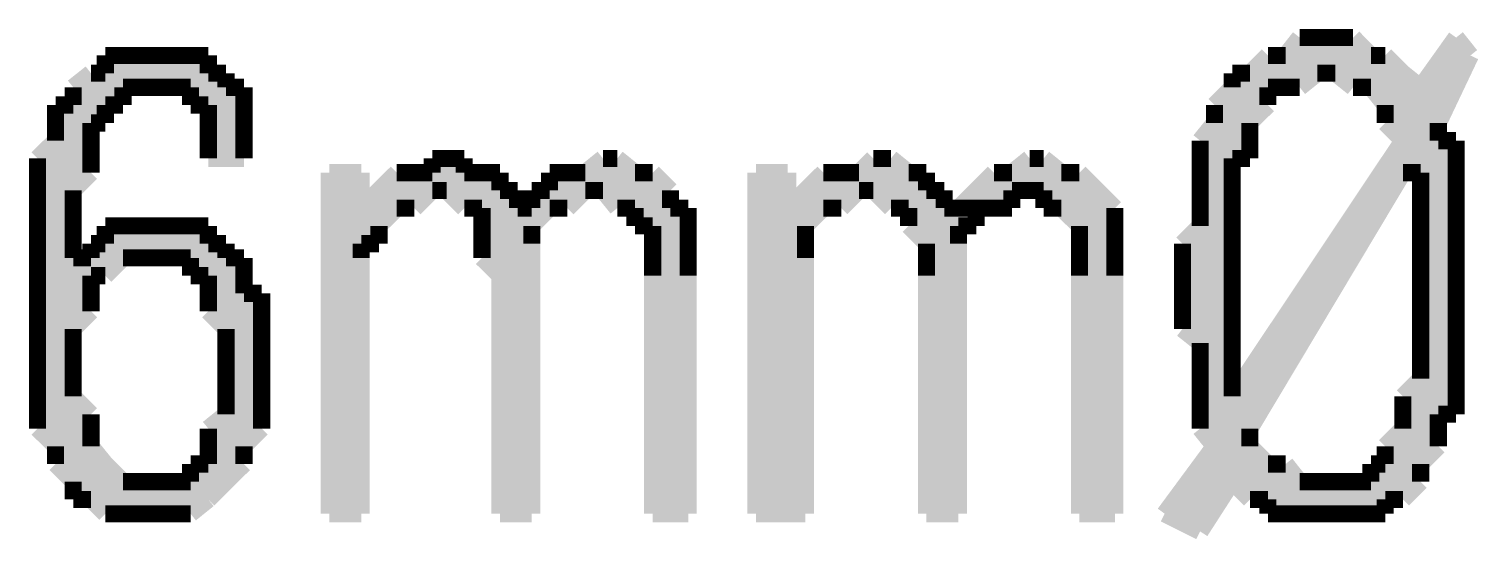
# Model space of a CAD drawing. Header units: millimetres. Extents: x 5 to 350, y 3 to 213.
# Drawn here: x 84.54 to 91.73, y 124.08 to 126.62 of the extents above; entities that cross this region are included whole.
import ezdxf

# ---------------------------------------------------------------- set-up
doc = ezdxf.new("R2010")
doc.units = ezdxf.units.MM
doc.layers.add('H', color=251, linetype='Continuous')
doc.layers.add('P', color=255, linetype='Continuous')

msp = doc.modelspace()

# ---------------------------------------------------------------- hatches: boundary and pattern name
at = {"layer": 'H', "linetype": 'Continuous'}
for points in [[(90.346, 124.125), (90.17, 124.213), (90.417, 124.548), (90.346, 124.636), (90.346, 124.707), (90.505, 124.795), (91.352, 126.065), (91.264, 126.153), (91.264, 126.242), (91.44, 126.33), (91.616, 126.577), (91.687, 126.488), (91.528, 126.153), (91.528, 126.065), (91.616, 126.065), (91.616, 125.977), (91.352, 125.906), (90.593, 124.636), (90.593, 124.548), (90.682, 124.46), (90.77, 124.46), (90.505, 124.372), (90.346, 124.125)], [(90.346, 124.707), (90.346, 125.06), (90.258, 125.13), (90.258, 125.554), (90.346, 125.642), (90.346, 126.065), (90.417, 126.153), (90.417, 126.242), (90.505, 126.33), (90.505, 126.4), (90.593, 126.4), (90.682, 126.488), (90.77, 126.488), (90.84, 126.577), (91.105, 126.577), (91.193, 126.488), (91.264, 126.488), (91.352, 126.4), (90.928, 126.4), (90.84, 126.33), (90.682, 126.33), (90.682, 126.242), (90.593, 126.153), (90.593, 125.977), (90.505, 125.977), (90.505, 124.795), (90.346, 124.707)], [(85.425, 125.977), (85.425, 126.242), (85.337, 126.242), (85.337, 126.33), (85.178, 126.33), (84.843, 126.4), (84.914, 126.4), (84.914, 126.488), (85.425, 126.488), (85.425, 126.4), (85.513, 126.4), (85.513, 126.33), (85.602, 126.33), (85.602, 125.977), (85.425, 125.977)], [(84.914, 124.213), (84.843, 124.284), (84.755, 124.284), (84.755, 124.372), (84.667, 124.46), (84.667, 124.548), (84.578, 124.636), (84.578, 125.977), (84.667, 126.065), (84.667, 126.242), (84.755, 126.242), (84.755, 126.33), (84.843, 126.4), (85.178, 126.33), (85.002, 126.33), (85.002, 126.242), (84.914, 126.242), (84.914, 126.153), (84.843, 126.153), (84.843, 125.906), (84.755, 125.818), (84.755, 125.483), (84.914, 125.395), (84.843, 125.395), (84.843, 125.218), (84.755, 125.13), (84.755, 124.795), (84.843, 124.707), (84.843, 124.548), (85.002, 124.372), (85.513, 124.372), (85.337, 124.213), (84.914, 124.213)], [(91.264, 126.242), (91.193, 126.33), (91.105, 126.33), (91.017, 126.4), (91.352, 126.4), (91.44, 126.33), (91.264, 126.242)], [(86.184, 125.73), (86.36, 125.906), (86.536, 125.906), (86.536, 125.977), (86.695, 125.977), (86.695, 125.906), (86.872, 125.906), (86.872, 125.818), (86.536, 125.818), (86.448, 125.73), (86.184, 125.73)], [(87.63, 124.213), (87.63, 125.642), (87.542, 125.642), (87.542, 125.73), (87.454, 125.73), (87.383, 125.818), (87.118, 125.818), (87.118, 125.906), (87.295, 125.906), (87.383, 125.977), (87.454, 125.977), (87.542, 125.906), (87.63, 125.906), (87.718, 125.818), (87.718, 125.73), (87.806, 125.73), (87.806, 124.213), (87.63, 124.213)], [(88.3, 125.73), (88.477, 125.906), (88.653, 125.906), (88.724, 125.977), (88.812, 125.977), (88.9, 125.906), (88.988, 125.906), (88.988, 125.818), (88.653, 125.818), (88.565, 125.73), (88.3, 125.73)], [(89.747, 124.213), (89.747, 125.642), (89.658, 125.73), (89.57, 125.73), (89.57, 125.818), (89.235, 125.818), (89.323, 125.906), (89.412, 125.906), (89.5, 125.977), (89.57, 125.977), (89.658, 125.906), (89.747, 125.906), (89.923, 125.73), (89.923, 124.213), (89.747, 124.213)], [(90.682, 124.213), (90.682, 124.284), (90.593, 124.284), (90.505, 124.372), (91.193, 124.372), (91.193, 124.46), (91.264, 124.46), (91.264, 124.548), (91.352, 124.636), (91.352, 124.795), (91.44, 124.883), (91.44, 125.906), (91.352, 125.906), (91.616, 125.977), (91.616, 124.707), (91.528, 124.707), (91.528, 124.548), (91.44, 124.46), (91.44, 124.372), (91.352, 124.284), (91.264, 124.284), (91.264, 124.213), (90.682, 124.213)], [(86.025, 124.213), (86.025, 125.906), (86.184, 125.906), (86.184, 125.73), (86.36, 125.73), (86.272, 125.642), (86.272, 125.554), (86.184, 125.554), (86.184, 124.213), (86.025, 124.213)], [(88.142, 124.213), (88.142, 125.906), (88.3, 125.906), (88.3, 125.73), (88.477, 125.73), (88.388, 125.642), (88.388, 124.213), (88.142, 124.213)], [(86.872, 124.213), (86.872, 125.395), (86.783, 125.483), (86.783, 125.73), (86.695, 125.73), (86.607, 125.818), (86.96, 125.818), (86.96, 125.73), (87.118, 125.73), (87.03, 125.642), (87.03, 124.213), (86.872, 124.213)], [(87.03, 125.73), (87.03, 125.818), (87.295, 125.818), (87.207, 125.73), (87.03, 125.73)], [(88.988, 124.213), (88.988, 125.554), (88.9, 125.642), (88.9, 125.73), (88.812, 125.73), (88.724, 125.818), (89.076, 125.818), (89.076, 125.73), (89.235, 125.73), (89.235, 125.642), (89.147, 125.642), (89.147, 124.213), (88.988, 124.213)], [(89.147, 125.73), (89.235, 125.818), (89.412, 125.818), (89.412, 125.73), (89.147, 125.73)], [(85.337, 124.372), (85.337, 124.46), (85.425, 124.46), (85.425, 124.636), (85.513, 124.707), (85.513, 125.13), (85.425, 125.218), (85.425, 125.395), (85.337, 125.395), (85.337, 125.483), (85.178, 125.483), (84.843, 125.554), (84.914, 125.554), (84.914, 125.642), (85.425, 125.642), (85.425, 125.554), (85.513, 125.554), (85.513, 125.483), (85.602, 125.483), (85.602, 125.307), (85.69, 125.307), (85.69, 124.636), (85.602, 124.548), (85.602, 124.46), (85.513, 124.372), (85.337, 124.372)], [(84.914, 125.395), (84.755, 125.483), (84.843, 125.483), (84.843, 125.554), (85.178, 125.483), (85.002, 125.483), (84.914, 125.395)], [(90.505, 124.372), (90.77, 124.46), (90.84, 124.372), (90.505, 124.372)]]:
    msp.add_hatch(color=256, dxfattribs=at).paths.add_polyline_path(points)

# ---------------------------------------------------------------- linework, layer by layer
at = {"layer": 'P', "const_width": 0.085}
for points in [[(90.84, 126.577), (90.77, 126.488)], [(90.928, 126.577), (90.84, 126.577)], [(91.017, 126.577), (90.928, 126.577)], [(91.105, 126.577), (91.017, 126.577)], [(91.193, 126.488), (91.105, 126.577)], [(91.616, 126.577), (91.44, 126.33)], [(91.687, 126.488), (91.616, 126.577)], [(85.002, 126.488), (84.914, 126.488)], [(84.914, 126.488), (84.914, 126.4)], [(85.09, 126.488), (85.002, 126.488)], [(85.178, 126.488), (85.09, 126.488)], [(85.266, 126.488), (85.178, 126.488)], [(85.337, 126.488), (85.266, 126.488)], [(85.266, 126.488), (85.266, 126.488)], [(85.425, 126.488), (85.337, 126.488)], [(85.425, 126.4), (85.425, 126.488)], [(90.682, 126.488), (90.593, 126.4)], [(90.77, 126.488), (90.682, 126.488)], [(91.264, 126.488), (91.193, 126.488)], [(91.352, 126.4), (91.264, 126.488)], [(91.528, 126.153), (91.687, 126.488)], [(84.843, 126.4), (84.755, 126.33)], [(85.178, 126.33), (84.843, 126.4)], [(84.914, 126.4), (84.843, 126.4)], [(84.843, 126.4), (85.178, 126.33)], [(85.513, 126.4), (85.425, 126.4)], [(85.513, 126.33), (85.513, 126.4)], [(90.593, 126.4), (90.505, 126.4)], [(90.505, 126.4), (90.505, 126.33)], [(90.84, 126.33), (90.928, 126.4)], [(91.352, 126.4), (90.928, 126.4)], [(90.928, 126.4), (91.017, 126.4)], [(90.928, 126.4), (91.352, 126.4)], [(91.017, 126.4), (91.105, 126.33)], [(91.44, 126.33), (91.352, 126.4)], [(84.755, 126.33), (84.755, 126.242)], [(85.002, 126.242), (85.002, 126.33)], [(85.002, 126.33), (85.09, 126.33)], [(85.09, 126.33), (85.178, 126.33)], [(85.178, 126.33), (85.266, 126.33)], [(85.266, 126.33), (85.337, 126.33)], [(85.337, 126.33), (85.337, 126.242)], [(85.602, 126.33), (85.513, 126.33)], [(85.602, 126.242), (85.602, 126.33)], [(90.505, 126.33), (90.417, 126.242)], [(90.682, 126.242), (90.682, 126.33)], [(90.682, 126.33), (90.77, 126.33)], [(90.77, 126.33), (90.84, 126.33)], [(91.105, 126.33), (91.193, 126.33)], [(91.193, 126.33), (91.264, 126.242)], [(91.264, 126.242), (91.44, 126.33)], [(91.44, 126.33), (91.264, 126.242)], [(91.44, 126.33), (91.44, 126.33)], [(84.755, 126.242), (84.667, 126.242)], [(84.667, 126.242), (84.667, 126.153)], [(84.914, 126.153), (84.914, 126.242)], [(84.914, 126.242), (85.002, 126.242)], [(85.337, 126.242), (85.425, 126.242)], [(85.425, 126.242), (85.425, 126.153)], [(85.602, 126.153), (85.602, 126.242)], [(90.417, 126.242), (90.417, 126.153)], [(90.593, 126.153), (90.682, 126.242)], [(91.264, 126.242), (91.264, 126.153)], [(84.667, 126.153), (84.667, 126.065)], [(84.843, 126.065), (84.843, 126.153)], [(84.843, 126.153), (84.914, 126.153)], [(85.425, 126.153), (85.425, 126.065)], [(85.602, 126.065), (85.602, 126.153)], [(90.417, 126.153), (90.346, 126.065)], [(90.593, 126.065), (90.593, 126.153)], [(91.264, 126.153), (91.352, 126.065)], [(91.528, 126.065), (91.528, 126.153)], [(84.667, 126.065), (84.578, 125.977)], [(84.843, 125.977), (84.843, 126.065)], [(85.425, 126.065), (85.425, 125.977)], [(85.602, 125.977), (85.602, 126.065)], [(90.346, 126.065), (90.346, 125.977)], [(91.352, 126.065), (90.505, 124.795)], [(90.593, 125.977), (90.593, 126.065)], [(91.616, 126.065), (91.528, 126.065)], [(91.616, 125.977), (91.616, 126.065)], [(84.578, 125.977), (84.578, 125.906)], [(84.843, 125.906), (84.843, 125.977)], [(85.425, 125.977), (85.602, 125.977)], [(86.607, 125.977), (86.536, 125.977)], [(86.536, 125.977), (86.536, 125.906)], [(86.695, 125.977), (86.607, 125.977)], [(86.695, 125.906), (86.695, 125.977)], [(87.383, 125.977), (87.295, 125.906)], [(87.454, 125.977), (87.383, 125.977)], [(87.542, 125.906), (87.454, 125.977)], [(88.724, 125.977), (88.653, 125.906)], [(88.812, 125.977), (88.724, 125.977)], [(88.9, 125.906), (88.812, 125.977)], [(89.5, 125.977), (89.412, 125.906)], [(89.57, 125.977), (89.5, 125.977)], [(89.658, 125.906), (89.57, 125.977)], [(89.57, 125.977), (89.57, 125.977)], [(90.346, 125.977), (90.346, 125.906)], [(90.505, 125.906), (90.505, 125.977)], [(90.505, 125.977), (90.593, 125.977)], [(91.616, 125.977), (91.352, 125.906)], [(91.352, 125.906), (91.616, 125.977)], [(91.616, 125.906), (91.616, 125.977)], [(84.578, 125.906), (84.578, 125.818)], [(84.755, 125.818), (84.843, 125.906)], [(86.184, 125.906), (86.025, 125.906)], [(86.025, 125.906), (86.025, 124.213)], [(86.184, 125.73), (86.184, 125.906)], [(86.36, 125.906), (86.272, 125.818)], [(86.448, 125.906), (86.36, 125.906)], [(86.536, 125.906), (86.448, 125.906)], [(86.783, 125.906), (86.695, 125.906)], [(86.872, 125.906), (86.783, 125.906)], [(86.872, 125.818), (86.872, 125.906)], [(87.207, 125.906), (87.118, 125.906)], [(87.118, 125.906), (87.118, 125.818)], [(87.295, 125.906), (87.207, 125.906)], [(87.63, 125.906), (87.542, 125.906)], [(87.718, 125.818), (87.63, 125.906)], [(88.3, 125.906), (88.142, 125.906)], [(88.142, 125.906), (88.142, 124.213)], [(88.3, 125.73), (88.3, 125.906)], [(88.477, 125.906), (88.388, 125.818)], [(88.565, 125.906), (88.477, 125.906)], [(88.653, 125.906), (88.565, 125.906)], [(88.988, 125.906), (88.9, 125.906)], [(88.988, 125.818), (88.988, 125.906)], [(89.323, 125.906), (89.235, 125.818)], [(89.412, 125.906), (89.323, 125.906)], [(89.747, 125.906), (89.658, 125.906)], [(89.835, 125.818), (89.747, 125.906)], [(90.346, 125.906), (90.346, 125.818)], [(90.505, 125.818), (90.505, 125.906)], [(90.593, 124.636), (91.352, 125.906)], [(91.352, 125.906), (91.44, 125.906)], [(91.44, 125.906), (91.44, 125.818)], [(91.616, 125.818), (91.616, 125.906)], [(91.616, 125.906), (91.616, 125.906)], [(84.578, 125.818), (84.578, 125.73)], [(84.755, 125.73), (84.755, 125.818)], [(86.272, 125.818), (86.184, 125.73)], [(86.448, 125.73), (86.536, 125.818)], [(86.96, 125.818), (86.536, 125.818)], [(86.536, 125.818), (86.607, 125.818)], [(86.536, 125.818), (86.96, 125.818)], [(86.607, 125.818), (86.695, 125.73)], [(86.96, 125.818), (86.872, 125.818)], [(86.96, 125.73), (86.96, 125.818)], [(87.03, 125.818), (87.03, 125.73)], [(87.383, 125.818), (87.03, 125.818)], [(87.118, 125.818), (87.03, 125.818)], [(87.03, 125.818), (87.383, 125.818)], [(87.207, 125.73), (87.295, 125.818)], [(87.295, 125.818), (87.383, 125.818)], [(87.383, 125.818), (87.454, 125.73)], [(87.718, 125.73), (87.718, 125.818)], [(88.388, 125.818), (88.3, 125.73)], [(88.565, 125.73), (88.653, 125.818)], [(88.653, 125.818), (88.724, 125.818)], [(89.076, 125.818), (88.724, 125.818)], [(88.724, 125.818), (88.812, 125.73)], [(88.724, 125.818), (89.076, 125.818)], [(89.076, 125.818), (88.988, 125.818)], [(89.076, 125.73), (89.076, 125.818)], [(89.235, 125.818), (89.147, 125.73)], [(89.5, 125.818), (89.235, 125.818)], [(89.235, 125.818), (89.5, 125.818)], [(89.412, 125.73), (89.412, 125.818)], [(89.412, 125.818), (89.5, 125.818)], [(89.5, 125.818), (89.57, 125.818)], [(89.57, 125.818), (89.57, 125.73)], [(89.923, 125.73), (89.835, 125.818)], [(90.346, 125.818), (90.346, 125.73)], [(90.505, 125.73), (90.505, 125.818)], [(91.44, 125.818), (91.44, 125.73)], [(91.616, 125.73), (91.616, 125.818)], [(84.578, 125.73), (84.578, 125.642)], [(84.755, 125.642), (84.755, 125.73)], [(86.36, 125.73), (86.184, 125.73)], [(86.184, 125.73), (86.36, 125.73)], [(86.272, 125.642), (86.36, 125.73)], [(86.36, 125.73), (86.448, 125.73)], [(86.695, 125.73), (86.783, 125.73)], [(86.783, 125.73), (86.783, 125.642)], [(87.118, 125.73), (86.96, 125.73)], [(86.96, 125.73), (86.96, 125.73)], [(87.03, 125.73), (86.96, 125.73)], [(86.96, 125.73), (87.118, 125.73)], [(87.03, 125.642), (87.118, 125.73)], [(87.118, 125.73), (87.207, 125.73)], [(87.454, 125.73), (87.542, 125.73)], [(87.542, 125.73), (87.542, 125.642)], [(87.806, 125.73), (87.718, 125.73)], [(87.806, 125.642), (87.806, 125.73)], [(88.477, 125.73), (88.3, 125.73)], [(88.3, 125.73), (88.477, 125.73)], [(88.388, 125.642), (88.477, 125.73)], [(88.477, 125.73), (88.565, 125.73)], [(88.812, 125.73), (88.9, 125.73)], [(88.9, 125.73), (88.9, 125.642)], [(89.147, 125.73), (89.076, 125.73)], [(89.235, 125.73), (89.147, 125.73)], [(89.147, 125.73), (89.235, 125.73)], [(89.235, 125.642), (89.235, 125.73)], [(89.235, 125.73), (89.323, 125.73)], [(89.323, 125.73), (89.412, 125.73)], [(89.57, 125.73), (89.658, 125.73)], [(89.658, 125.73), (89.747, 125.642)], [(89.923, 125.642), (89.923, 125.73)], [(90.346, 125.73), (90.346, 125.642)], [(90.505, 125.642), (90.505, 125.73)], [(91.44, 125.73), (91.44, 125.642)], [(91.616, 125.642), (91.616, 125.73)], [(84.578, 125.642), (84.578, 125.554)], [(84.755, 125.554), (84.755, 125.642)], [(85.002, 125.642), (84.914, 125.642)], [(84.914, 125.642), (84.914, 125.554)], [(85.09, 125.642), (85.002, 125.642)], [(85.178, 125.642), (85.09, 125.642)], [(85.266, 125.642), (85.178, 125.642)], [(85.337, 125.642), (85.266, 125.642)], [(85.266, 125.642), (85.266, 125.642)], [(85.425, 125.642), (85.337, 125.642)], [(85.425, 125.554), (85.425, 125.642)], [(86.272, 125.554), (86.272, 125.642)], [(86.783, 125.642), (86.783, 125.554)], [(87.03, 125.554), (87.03, 125.642)], [(87.542, 125.642), (87.63, 125.642)], [(87.63, 125.642), (87.63, 125.554)], [(87.806, 125.554), (87.806, 125.642)], [(88.388, 125.554), (88.388, 125.642)], [(88.9, 125.642), (88.988, 125.554)], [(89.147, 125.554), (89.147, 125.642)], [(89.147, 125.642), (89.235, 125.642)], [(89.747, 125.642), (89.747, 125.554)], [(89.923, 125.554), (89.923, 125.642)], [(90.346, 125.642), (90.258, 125.554)], [(90.505, 125.554), (90.505, 125.642)], [(91.44, 125.642), (91.44, 125.554)], [(91.616, 125.554), (91.616, 125.642)], [(84.578, 125.554), (84.578, 125.483)], [(84.755, 125.483), (84.755, 125.554)], [(84.843, 125.554), (84.843, 125.483)], [(85.178, 125.483), (84.843, 125.554)], [(84.914, 125.554), (84.843, 125.554)], [(84.843, 125.554), (85.178, 125.483)], [(85.513, 125.554), (85.425, 125.554)], [(85.513, 125.483), (85.513, 125.554)], [(86.184, 125.483), (86.184, 125.554)], [(86.184, 125.554), (86.272, 125.554)], [(86.783, 125.554), (86.783, 125.483)], [(87.03, 124.213), (87.03, 125.554)], [(87.63, 125.554), (87.63, 125.483)], [(87.806, 125.483), (87.806, 125.554)], [(88.388, 125.483), (88.388, 125.554)], [(88.988, 125.554), (88.988, 125.483)], [(89.147, 124.213), (89.147, 125.554)], [(89.747, 125.554), (89.747, 125.483)], [(89.923, 125.483), (89.923, 125.554)], [(90.258, 125.554), (90.258, 125.483)], [(90.505, 125.483), (90.505, 125.554)], [(91.44, 125.554), (91.44, 125.483)], [(91.616, 125.483), (91.616, 125.554)], [(84.578, 125.483), (84.578, 125.395)], [(84.843, 125.483), (84.755, 125.483)], [(84.755, 125.483), (84.914, 125.395)], [(84.914, 125.395), (84.755, 125.483)], [(84.914, 125.395), (85.002, 125.483)], [(85.002, 125.483), (85.09, 125.483)], [(85.09, 125.483), (85.178, 125.483)], [(85.178, 125.483), (85.266, 125.483)], [(85.266, 125.483), (85.337, 125.483)], [(85.337, 125.483), (85.337, 125.395)], [(85.602, 125.483), (85.513, 125.483)], [(85.602, 125.395), (85.602, 125.483)], [(86.184, 124.213), (86.184, 125.483)], [(86.783, 125.483), (86.872, 125.395)], [(87.63, 125.483), (87.63, 125.395)], [(87.806, 125.395), (87.806, 125.483)], [(88.388, 124.213), (88.388, 125.483)], [(88.988, 125.483), (88.988, 125.395)], [(89.747, 125.483), (89.747, 125.395)], [(89.923, 125.395), (89.923, 125.483)], [(90.258, 125.483), (90.258, 125.395)], [(90.505, 125.395), (90.505, 125.483)], [(91.44, 125.483), (91.44, 125.395)], [(91.616, 125.395), (91.616, 125.483)], [(84.578, 125.395), (84.578, 125.307)], [(84.843, 125.307), (84.843, 125.395)], [(84.843, 125.395), (84.914, 125.395)], [(85.337, 125.395), (85.425, 125.395)], [(85.425, 125.395), (85.425, 125.307)], [(85.602, 125.307), (85.602, 125.395)], [(86.872, 125.395), (86.872, 124.213)], [(87.63, 125.395), (87.63, 124.213)], [(87.806, 124.213), (87.806, 125.395)], [(88.988, 125.395), (88.988, 124.213)], [(89.747, 125.395), (89.747, 124.213)], [(89.923, 124.213), (89.923, 125.395)], [(90.258, 125.395), (90.258, 125.307)], [(90.505, 125.307), (90.505, 125.395)], [(91.44, 125.395), (91.44, 125.307)], [(91.616, 125.307), (91.616, 125.395)], [(84.578, 125.307), (84.578, 125.218)], [(84.843, 125.218), (84.843, 125.307)], [(85.425, 125.307), (85.425, 125.218)], [(85.69, 125.307), (85.602, 125.307)], [(85.69, 125.218), (85.69, 125.307)], [(90.258, 125.307), (90.258, 125.218)], [(90.505, 125.218), (90.505, 125.307)], [(91.44, 125.307), (91.44, 125.218)], [(91.616, 125.218), (91.616, 125.307)], [(84.578, 125.218), (84.578, 125.13)], [(84.755, 125.13), (84.843, 125.218)], [(85.425, 125.218), (85.513, 125.13)], [(85.69, 125.13), (85.69, 125.218)], [(90.258, 125.218), (90.258, 125.13)], [(90.505, 125.13), (90.505, 125.218)], [(91.44, 125.218), (91.44, 125.13)], [(91.616, 125.13), (91.616, 125.218)], [(84.578, 125.13), (84.578, 125.06)], [(84.755, 125.06), (84.755, 125.13)], [(85.513, 125.13), (85.513, 125.06)], [(85.69, 125.06), (85.69, 125.13)], [(90.258, 125.13), (90.346, 125.06)], [(90.505, 125.06), (90.505, 125.13)], [(91.44, 125.13), (91.44, 125.06)], [(91.616, 125.06), (91.616, 125.13)], [(84.578, 125.06), (84.578, 124.972)], [(84.755, 124.972), (84.755, 125.06)], [(85.513, 125.06), (85.513, 124.972)], [(85.69, 124.972), (85.69, 125.06)], [(90.346, 125.06), (90.346, 124.972)], [(90.505, 124.972), (90.505, 125.06)], [(91.44, 125.06), (91.44, 124.972)], [(91.616, 124.972), (91.616, 125.06)], [(84.578, 124.972), (84.578, 124.883)], [(84.755, 124.883), (84.755, 124.972)], [(85.513, 124.972), (85.513, 124.883)], [(85.69, 124.883), (85.69, 124.972)], [(90.346, 124.972), (90.346, 124.883)], [(90.505, 124.883), (90.505, 124.972)], [(91.44, 124.972), (91.44, 124.883)], [(91.616, 124.883), (91.616, 124.972)], [(84.578, 124.883), (84.578, 124.795)], [(84.755, 124.795), (84.755, 124.883)], [(85.513, 124.883), (85.513, 124.795)], [(85.69, 124.795), (85.69, 124.883)], [(90.346, 124.883), (90.346, 124.795)], [(90.505, 124.795), (90.505, 124.883)], [(91.44, 124.883), (91.352, 124.795)], [(91.616, 124.795), (91.616, 124.883)], [(84.578, 124.795), (84.578, 124.707)], [(84.843, 124.707), (84.755, 124.795)], [(85.513, 124.795), (85.513, 124.707)], [(85.69, 124.707), (85.69, 124.795)], [(90.505, 124.795), (90.346, 124.707)], [(90.346, 124.795), (90.346, 124.707)], [(90.346, 124.707), (90.505, 124.795)], [(91.352, 124.795), (91.352, 124.707)], [(91.616, 124.707), (91.616, 124.795)], [(84.578, 124.707), (84.578, 124.636)], [(84.843, 124.636), (84.843, 124.707)], [(85.513, 124.707), (85.425, 124.636)], [(85.69, 124.636), (85.69, 124.707)], [(90.346, 124.707), (90.346, 124.636)], [(91.352, 124.707), (91.352, 124.636)], [(91.528, 124.636), (91.528, 124.707)], [(91.528, 124.707), (91.616, 124.707)], [(84.578, 124.636), (84.667, 124.548)], [(84.843, 124.548), (84.843, 124.636)], [(85.425, 124.636), (85.425, 124.548)], [(85.602, 124.548), (85.69, 124.636)], [(90.346, 124.636), (90.417, 124.548)], [(90.593, 124.548), (90.593, 124.636)], [(91.352, 124.636), (91.264, 124.548)], [(91.528, 124.548), (91.528, 124.636)], [(84.667, 124.548), (84.667, 124.46)], [(84.914, 124.46), (84.843, 124.548)], [(85.425, 124.548), (85.425, 124.46)], [(85.602, 124.46), (85.602, 124.548)], [(90.417, 124.548), (90.17, 124.213)], [(90.682, 124.46), (90.593, 124.548)], [(91.264, 124.548), (91.264, 124.46)], [(91.44, 124.46), (91.528, 124.548)], [(84.667, 124.46), (84.755, 124.372)], [(85.002, 124.372), (84.914, 124.46)], [(85.425, 124.46), (85.337, 124.46)], [(85.337, 124.46), (85.337, 124.372)], [(85.513, 124.372), (85.602, 124.46)], [(90.77, 124.46), (90.505, 124.372)], [(90.505, 124.372), (90.77, 124.46)], [(90.77, 124.46), (90.682, 124.46)], [(90.84, 124.372), (90.77, 124.46)], [(91.264, 124.46), (91.193, 124.46)], [(91.193, 124.46), (91.193, 124.372)], [(91.44, 124.372), (91.44, 124.46)], [(84.755, 124.372), (84.755, 124.284)], [(85.09, 124.372), (85.002, 124.372)], [(85.178, 124.372), (85.09, 124.372)], [(85.266, 124.372), (85.178, 124.372)], [(85.178, 124.372), (85.513, 124.372)], [(85.513, 124.372), (85.178, 124.372)], [(85.337, 124.372), (85.266, 124.372)], [(85.425, 124.284), (85.513, 124.372)], [(90.346, 124.125), (90.505, 124.372)], [(90.505, 124.372), (90.928, 124.372)], [(90.928, 124.372), (90.505, 124.372)], [(90.505, 124.372), (90.593, 124.284)], [(90.928, 124.372), (90.84, 124.372)], [(90.84, 124.372), (90.84, 124.372)], [(91.017, 124.372), (90.928, 124.372)], [(91.105, 124.372), (91.017, 124.372)], [(91.193, 124.372), (91.105, 124.372)], [(91.352, 124.284), (91.44, 124.372)], [(84.755, 124.284), (84.843, 124.284)], [(84.843, 124.284), (84.914, 124.213)], [(85.337, 124.213), (85.425, 124.284)], [(90.593, 124.284), (90.682, 124.284)], [(90.682, 124.284), (90.682, 124.213)], [(91.264, 124.213), (91.264, 124.284)], [(91.264, 124.284), (91.352, 124.284)], [(84.914, 124.213), (85.002, 124.213)], [(85.002, 124.213), (85.09, 124.213)], [(85.09, 124.213), (85.178, 124.213)], [(85.178, 124.213), (85.266, 124.213)], [(85.266, 124.213), (85.337, 124.213)], [(86.025, 124.213), (86.184, 124.213)], [(86.872, 124.213), (87.03, 124.213)], [(87.63, 124.213), (87.806, 124.213)], [(88.142, 124.213), (88.388, 124.213)], [(88.988, 124.213), (89.147, 124.213)], [(89.747, 124.213), (89.923, 124.213)], [(90.17, 124.213), (90.346, 124.125)], [(90.682, 124.213), (90.77, 124.213)], [(90.77, 124.213), (90.84, 124.213)], [(90.84, 124.213), (90.928, 124.213)], [(90.928, 124.213), (91.017, 124.213)], [(91.017, 124.213), (91.105, 124.213)], [(91.105, 124.213), (91.193, 124.213)], [(91.193, 124.213), (91.264, 124.213)]]:
    msp.add_lwpolyline(points, dxfattribs=at)

doc.saveas('drawing.dxf')
